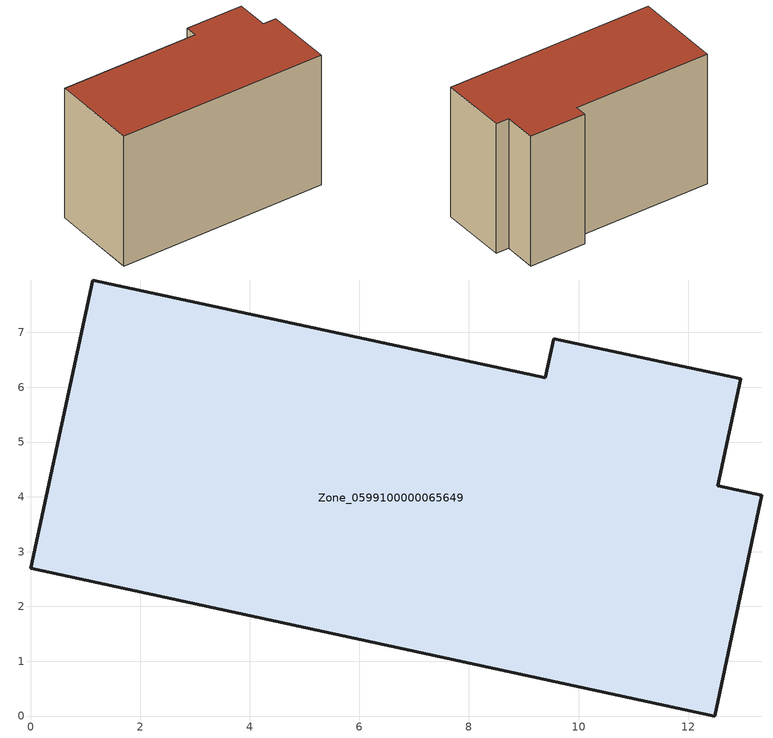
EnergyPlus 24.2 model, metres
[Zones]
Zone_0599100000065649
 floor ground (C_G): 9.4,6.18 9.55,6.89 12.96,6.15 12.54,4.2 13.35,4.03 12.48,0 0,2.69 1.14,7.96 z0
 wall outside (C_F): 12.48,0 13.35,4.03 12.54,4.2 12.96,6.15 9.55,6.89 9.4,6.18 1.14,7.96 0,2.69 12.48,0 z0:8.36
 roof outside (C_R): 1.14,7.96 0,2.69 12.48,0 13.35,4.03 12.54,4.2 12.96,6.15 9.55,6.89 9.4,6.18 z8.36
[BUILDING]
Pand.0599100000065649: North Axis=0; Terrain=City; Loads Convergence Tolerance Value=0.04; Temperature Convergence Tolerance Value=0.4; Solar Distribution=FullExterior; Maximum Number of Warmup Days=25; Minimum Number of Warmup Days=1
[Site:Location]
Rotterdam.The.Hague.AP_ZH_NLD Design_Conditions: Latitude=51.96; Longitude=4.45; Time Zone=1; Elevation=-4.5
[SITE:GROUNDTEMPERATURE:BUILDINGSURFACE]
18, 18, 18, 18, 18, 18, 18, 18, 18, 18, 18, 18
[MATERIAL] Thermal Absorptance=0.9; Solar Absorptance=0.7; Visible Absorptance=0.7
Name | Roughness | Thickness | Conductivity | Density | Specific Heat
G.TC.1975-1991 | MediumSmooth | 0.15 | 0.288461 | 540 | 1210
F.TC.1975-1991 | Rough | 0.3 | 0.230769 | 1920 | 840
R.TC.1975-1991 | MediumRough | 0.2 | 0.153846 | 1500 | 1000
[CONSTRUCTION]
C_G: G.TC.1975-1991
C_F: F.TC.1975-1991
C_R: R.TC.1975-1991
[ZONE]
Zone_0599100000065649: Type=1; Multiplier=1; Ceiling Height=Autocalculate; Volume=Autocalculate; Floor Area=autocalculate; Part of Total Floor Area=Yes
[ZONEINFILTRATION:DESIGNFLOWRATE]
Infil_Zone_0599100000065649: Zone or ZoneList or Space or SpaceList=Zone_0599100000065649; Schedule=AlwaysOn; Design Flow Rate Calculation Method=Flow/Area; Flow Rate per Floor Area=0.003; Constant Term Coefficient=1; Temperature Term Coefficient=0; Velocity Term Coefficient=0; Velocity Squared Term Coefficient=0
[HVACTEMPLATE:ZONE:IDEALLOADSAIRSYSTEM]
Zone_0599100000065649: Maximum Heating Supply Air Temperature=50; Minimum Cooling Supply Air Temperature=13; Maximum Heating Supply Air Humidity Ratio=0.0156; Minimum Cooling Supply Air Humidity Ratio=0.0077; Heating Limit=NoLimit; Cooling Limit=NoLimit; Dehumidification Control Type=ConstantSensibleHeatRatio; Cooling Sensible Heat Ratio=0.7; Dehumidification Setpoint=60; Humidification Control Type=None; Humidification Setpoint=30; Outdoor Air Method=None; Outdoor Air Flow Rate per Person=0.00944; Outdoor Air Flow Rate per Zone Floor Area=0; Outdoor Air Flow Rate per Zone=0; Demand Controlled Ventilation Type=None; Outdoor Air Economizer Type=NoEconomizer; Heat Recovery Type=None; Sensible Heat Recovery Effectiveness=0.7; Latent Heat Recovery Effectiveness=0.65
[ZONECONTROL:THERMOSTAT]
ThermostatControl_Zone_0599100000065649: Zone or ZoneList=Zone_0599100000065649; Control Type Schedule=DualSetpointControlType; Control 1=Thermostat_Zone_0599100000065649; Temperature Difference Between Cutout And Setpoint=0
[THERMOSTATSETPOINT:DUALSETPOINT]
Thermostat_Zone_0599100000065649: Heating Setpoint Temperature Schedule=HeatingSetpoint_Zone_0599100000065649; Cooling Setpoint Temperature Schedule=CoolingSetpoint_Zone_0599100000065649
[SCHEDULE:COMPACT]
HeatingSetpoint_Zone_0599100000065649: Through: 12/31, For: AllDays, Until: 24:00, 21
CoolingSetpoint_Zone_0599100000065649: Through: 12/31, For: AllDays, Until: 24:00, 24
DualSetpointControlType: Through: 12/31, For: AllDays, Until: 24:00, 4
AlwaysOn: Through: 12/31, For: AllDays, Until: 24:00, 1
